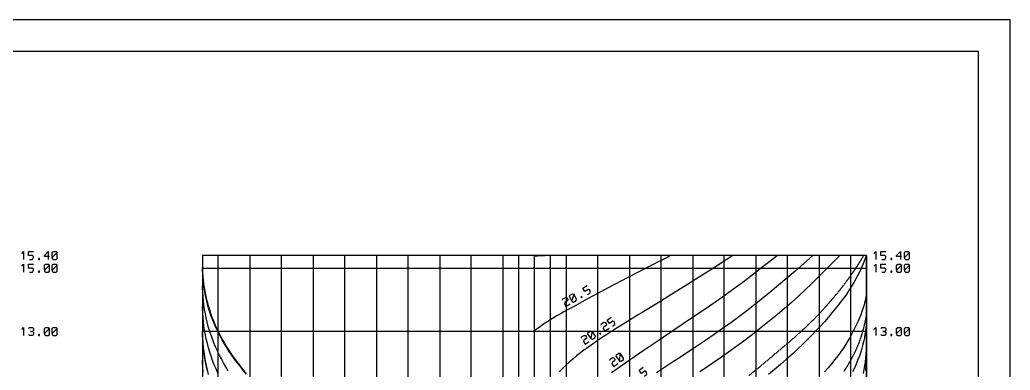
# Model space of a CAD drawing. Header units: millimetres. Extents: x 144707 to 335107, y -68023 to 180297.
# Drawn here: x 288591 to 319907, y 169224 to 180297 of the extents above; entities that cross this region are included whole.
import ezdxf

# ---------------------------------------------------------------- set-up
doc = ezdxf.new("R2010")
doc.units = ezdxf.units.MM
doc.linetypes.add('ACAD_ISO02W100', pattern=[15, 12, -3])
doc.layers.add('11', color=7, linetype='Continuous')

# ---------------------------------------------------------------- blocks, each defined once
blk = doc.blocks.new('A$C3242291E')
at = {"layer": '11', "color": 7, "linetype": 'Continuous'}
for points in [[(0, 0), (175200, 0), (175200, 65899), (0, 65899), (0, 0)], [(1000, 1000), (174200, 1000), (174200, 64899), (1000, 64899), (1000, 1000)], [(143943, 58514), (144005, 58574), (144005, 58574), (144005, 58449), (144005, 58324)], [(144193, 58324), (144285, 58324), (144285, 58324), (144318, 58387), (144318, 58387), (144318, 58419), (144318, 58419), (144285, 58449), (144285, 58449), (144160, 58449), (144160, 58449), (144160, 58574), (144160, 58574), (144318, 58574)], [(144818, 58419), (144660, 58419), (144660, 58419), (144660, 58449), (144660, 58449), (144785, 58574), (144785, 58574), (144785, 58449), (144785, 58324)], [(144910, 58387), (144910, 58544), (144910, 58544), (144943, 58574), (144943, 58574), (145035, 58574), (145035, 58574), (145068, 58544), (145068, 58544), (144910, 58387), (144910, 58387), (144910, 58354), (144910, 58354), (144943, 58324), (144943, 58324), (145035, 58324), (145035, 58324), (145068, 58357), (145068, 58357), (145068, 58544)], [(170893, 58514), (170955, 58574), (170955, 58574), (170955, 58449), (170955, 58324)], [(171143, 58324), (171235, 58324), (171235, 58324), (171268, 58387), (171268, 58387), (171268, 58419), (171268, 58419), (171235, 58449), (171235, 58449), (171110, 58449), (171110, 58449), (171110, 58574), (171110, 58574), (171268, 58574)], [(171768, 58419), (171610, 58419), (171610, 58419), (171610, 58449), (171610, 58449), (171735, 58574), (171735, 58574), (171735, 58449), (171735, 58324)], [(171860, 58387), (171860, 58544), (171860, 58544), (171893, 58574), (171893, 58574), (171985, 58574), (171985, 58574), (172018, 58544), (172018, 58544), (171860, 58387), (171860, 58387), (171860, 58354), (171860, 58354), (171893, 58324), (171893, 58324), (171985, 58324), (171985, 58324), (172018, 58357), (172018, 58357), (172018, 58544)], [(144473, 58324), (144505, 58324), (144505, 58324), (144505, 58357), (144505, 58357), (144473, 58357), (144473, 58357), (144473, 58324), (144473, 58324), (144505, 58324)], [(149660, 58449), (149660, 43049)], [(149660, 58449), (149660, 43049)], [(160160, 58449), (149660, 58449)], [(150160, 43049), (150160, 58449)], [(151160, 58449), (151160, 43049)], [(152160, 43049), (152160, 58449)], [(153160, 58449), (153160, 43049)], [(154160, 43049), (154160, 58449)], [(155160, 58449), (155160, 43049)], [(156160, 43049), (156160, 58449)], [(157160, 58449), (157160, 43049)], [(158160, 43049), (158160, 58449)], [(159160, 58449), (159160, 43049)], [(159660, 43049), (159660, 58449)], [(160160, 43046), (160160, 58451)], [(170660, 58449), (160160, 58449)], [(166430, 58449), (165782, 58034), (165176, 57649), (165049, 57569), (164555, 57259), (164069, 56958), (163560, 56647), (163419, 56560), (163155, 56399), (162912, 56249), (162685, 56107), (162466, 55966), (162250, 55824), (162029, 55673), (161798, 55511), (161734, 55465), (161609, 55371), (161488, 55275), (161372, 55178), (161258, 55080), (161149, 54980), (161043, 54877), (160941, 54773)], [(167840, 58449), (167561, 58230), (167299, 58026), (167046, 57831), (166795, 57641), (166536, 57450), (166264, 57253), (165969, 57044), (165697, 56854), (165431, 56672), (165158, 56488), (164864, 56291), (164534, 56071), (164066, 55758), (163624, 55458), (163186, 55158), (162731, 54842), (162590, 54742)], [(168960, 58449), (168671, 58194), (168398, 57956), (168135, 57730), (167875, 57510), (167611, 57292), (167335, 57070), (167210, 56970), (167125, 56904), (166871, 56706), (166617, 56514), (166362, 56325), (166104, 56139), (165839, 55953), (165566, 55766), (165346, 55618), (165042, 55417), (164770, 55240), (164517, 55075), (164270, 54912), (164016, 54742)], [(169813, 58449), (169576, 58209), (169352, 57984), (169136, 57771), (168925, 57566), (168715, 57367), (168502, 57169), (168281, 56970), (168049, 56766), (167842, 56589), (167634, 56415), (167424, 56244), (167211, 56075), (166997, 55910), (166780, 55747), (166560, 55587), (166289, 55394), (166041, 55221), (165812, 55063), (165596, 54915), (165388, 54774)], [(164460, 58449), (164373, 58401), (164271, 58349), (164139, 58285), (164025, 58229), (163949, 58190), (163412, 57911), (162870, 57626), (162752, 57564), (162629, 57500), (162209, 57277), (161835, 57076), (161468, 56875), (161067, 56656), (161024, 56632), (160869, 56543), (160724, 56455), (160585, 56367), (160447, 56276), (160307, 56180), (160161, 56078)], [(160532, 58449), (160481, 58444), (160374, 58436), (160267, 58431), (160161, 58430)], [(170651, 58449), (170603, 58319), (170553, 58192), (170500, 58069), (170444, 57947), (170384, 57828), (170322, 57710), (170255, 57594), (170185, 57477), (170110, 57361), (170031, 57244), (169948, 57126), (169860, 57007), (169767, 56886), (169668, 56762), (169565, 56636), (169455, 56506), (169326, 56356), (169194, 56209), (169059, 56065), (168922, 55922), (168781, 55781), (168636, 55640), (168487, 55499), (168333, 55358), (168131, 55177), (167938, 55009), (167748, 54848), (167557, 54689)], [(160660, 43049), (160660, 58449)], [(161160, 58449), (161160, 43049)], [(162160, 43049), (162160, 58449)], [(163160, 58449), (163160, 43049)], [(164160, 43049), (164160, 58449)], [(165160, 58449), (165160, 43049)], [(166160, 43049), (166160, 58449)], [(167160, 58449), (167160, 43049)], [(168160, 43049), (168160, 58449)], [(169160, 58449), (169160, 43049)], [(170160, 43049), (170160, 58449)], [(170660, 58449), (170660, 43049)], [(170660, 43049), (170660, 58449)], [(171423, 58324), (171455, 58324), (171455, 58324), (171455, 58357), (171455, 58357), (171423, 58357), (171423, 58357), (171423, 58324), (171423, 58324), (171455, 58324)], [(143943, 58114), (144005, 58174), (144005, 58174), (144005, 58049), (144005, 57924)], [(144193, 57924), (144285, 57924), (144285, 57924), (144318, 57987), (144318, 57987), (144318, 58019), (144318, 58019), (144285, 58049), (144285, 58049), (144160, 58049), (144160, 58049), (144160, 58174), (144160, 58174), (144318, 58174)], [(144473, 57924), (144505, 57924), (144505, 57924), (144505, 57957), (144505, 57957), (144473, 57957), (144473, 57957), (144473, 57924), (144473, 57924), (144505, 57924)], [(144660, 57987), (144660, 58144), (144660, 58144), (144693, 58174), (144693, 58174), (144785, 58174), (144785, 58174), (144818, 58144), (144818, 58144), (144660, 57987), (144660, 57987), (144660, 57954), (144660, 57954), (144693, 57924), (144693, 57924), (144785, 57924), (144785, 57924), (144818, 57957), (144818, 57957), (144818, 58144)], [(144910, 57987), (144910, 58144), (144910, 58144), (144943, 58174), (144943, 58174), (145035, 58174), (145035, 58174), (145068, 58144), (145068, 58144), (144910, 57987), (144910, 57987), (144910, 57954), (144910, 57954), (144943, 57924), (144943, 57924), (145035, 57924), (145035, 57924), (145068, 57957), (145068, 57957), (145068, 58144)], [(149660, 58049), (160160, 58049)], [(149661, 58061), (149661, 58022), (149666, 57906), (149673, 57789), (149684, 57673), (149697, 57557), (149714, 57441), (149733, 57326), (149755, 57211), (149781, 57097), (149809, 56983), (149840, 56869), (149877, 56747), (149916, 56626), (149959, 56506), (150005, 56387), (150054, 56268), (150106, 56149), (150162, 56031), (150222, 55913), (150285, 55796), (150352, 55678), (150423, 55561), (150498, 55443), (150577, 55325), (150661, 55207), (150749, 55089), (150842, 54969), (150940, 54849), (151043, 54727)], [(151055, 54702), (150940, 54838), (150859, 54937), (150766, 55057), (150676, 55177), (150590, 55297), (150507, 55418), (150429, 55540), (150354, 55662), (150283, 55784), (150216, 55907), (150153, 56031), (150094, 56156), (150038, 56281), (149986, 56407), (149938, 56534), (149894, 56661), (149854, 56790), (149817, 56919), (149784, 57049), (149755, 57180), (149730, 57312), (149709, 57444), (149692, 57578), (149678, 57713), (149668, 57848), (149662, 57985), (149661, 58059)], [(160160, 58049), (170660, 58049)], [(170893, 58114), (170955, 58174), (170955, 58174), (170955, 58049), (170955, 57924)], [(171143, 57924), (171235, 57924), (171235, 57924), (171268, 57987), (171268, 57987), (171268, 58019), (171268, 58019), (171235, 58049), (171235, 58049), (171110, 58049), (171110, 58049), (171110, 58174), (171110, 58174), (171268, 58174)], [(171423, 57924), (171455, 57924), (171455, 57924), (171455, 57957), (171455, 57957), (171423, 57957), (171423, 57957), (171423, 57924), (171423, 57924), (171455, 57924)], [(171610, 57987), (171610, 58144), (171610, 58144), (171643, 58174), (171643, 58174), (171735, 58174), (171735, 58174), (171768, 58144), (171768, 58144), (171610, 57987), (171610, 57987), (171610, 57954), (171610, 57954), (171643, 57924), (171643, 57924), (171735, 57924), (171735, 57924), (171768, 57957), (171768, 57957), (171768, 58144)], [(171860, 57987), (171860, 58144), (171860, 58144), (171893, 58174), (171893, 58174), (171985, 58174), (171985, 58174), (172018, 58144), (172018, 58144), (171860, 57987), (171860, 57987), (171860, 57954), (171860, 57954), (171893, 57924), (171893, 57924), (171985, 57924), (171985, 57924), (172018, 57957), (172018, 57957), (172018, 58144)], [(150473, 54806), (150398, 54931), (150326, 55056), (150258, 55182), (150193, 55308), (150133, 55435), (150075, 55563), (150022, 55691), (149972, 55820), (149926, 55950), (149884, 56080), (149845, 56211), (149810, 56343), (149778, 56476), (149751, 56609), (149727, 56744), (149706, 56879), (149690, 57015), (149677, 57152), (149667, 57290), (149662, 57429), (149661, 57493)], [(170659, 57422), (170658, 57383), (170653, 57294), (170644, 57208), (170631, 57122), (170615, 57035), (170594, 56949), (170570, 56860), (170542, 56770), (170510, 56677), (170473, 56580), (170433, 56479), (170388, 56374), (170330, 56244), (170269, 56117), (170205, 55992), (170138, 55870), (170068, 55749), (169994, 55630), (169916, 55513), (169835, 55396), (169749, 55279), (169660, 55164), (169550, 55028), (169442, 54899), (169333, 54776)], [(161836, 57218), (161917, 57263), (161917, 57263), (161916, 57333), (161916, 57333), (161900, 57362), (161900, 57362), (161857, 57373), (161857, 57373), (161748, 57313), (161748, 57313), (161688, 57422), (161688, 57422), (161826, 57498)], [(161044, 57036), (161058, 57078), (161058, 57078), (161139, 57123), (161139, 57123), (161182, 57112), (161182, 57112), (161212, 57057), (161212, 57057), (161199, 57013), (161199, 57013), (161118, 56969), (161118, 56969), (161104, 56927), (161104, 56927), (161149, 56843), (161149, 56843), (161288, 56919)], [(161339, 57018), (161263, 57156), (161263, 57156), (161277, 57198), (161277, 57198), (161359, 57242), (161359, 57242), (161401, 57232), (161401, 57232), (161339, 57018), (161339, 57018), (161354, 56989), (161354, 56989), (161397, 56979), (161397, 56979), (161478, 57023), (161478, 57023), (161491, 57067), (161491, 57067), (161401, 57232)], [(161643, 57113), (161671, 57129), (161671, 57129), (161656, 57157), (161656, 57157), (161627, 57142), (161627, 57142), (161643, 57113), (161643, 57113), (161671, 57129)], [(150148, 54732), (150089, 54865), (150033, 54997), (149981, 55130), (149934, 55264), (149890, 55397), (149850, 55531), (149814, 55666), (149781, 55802), (149753, 55938), (149728, 56075), (149707, 56213), (149690, 56352), (149677, 56491), (149668, 56632), (149662, 56775), (149661, 56842)], [(162622, 56220), (162699, 56271), (162699, 56271), (162692, 56341), (162692, 56341), (162674, 56368), (162674, 56368), (162630, 56375), (162630, 56375), (162526, 56306), (162526, 56306), (162457, 56410), (162457, 56410), (162588, 56497)], [(170659, 56519), (170656, 56429), (170651, 56341), (170641, 56215), (170627, 56091), (170609, 55968), (170588, 55845), (170562, 55724), (170533, 55603), (170499, 55483), (170462, 55364), (170421, 55246), (170377, 55129), (170328, 55012), (170274, 54893), (170218, 54777)], [(143943, 56114), (144005, 56174), (144005, 56174), (144005, 56049), (144005, 55924)], [(144160, 56144), (144193, 56174), (144193, 56174), (144285, 56174), (144285, 56174), (144318, 56144), (144318, 56144), (144318, 56082), (144318, 56082), (144285, 56049), (144285, 56049), (144223, 56049), (144223, 56049), (144285, 56049), (144285, 56049), (144318, 56019), (144318, 56019), (144318, 55957), (144318, 55957), (144285, 55924), (144285, 55924), (144193, 55924), (144193, 55924), (144160, 55957)], [(144660, 55987), (144660, 56144), (144660, 56144), (144693, 56174), (144693, 56174), (144785, 56174), (144785, 56174), (144818, 56144), (144818, 56144), (144660, 55987), (144660, 55987), (144660, 55954), (144660, 55954), (144693, 55924), (144693, 55924), (144785, 55924), (144785, 55924), (144818, 55957), (144818, 55957), (144818, 56144)], [(144910, 55987), (144910, 56144), (144910, 56144), (144943, 56174), (144943, 56174), (145035, 56174), (145035, 56174), (145068, 56144), (145068, 56144), (144910, 55987), (144910, 55987), (144910, 55954), (144910, 55954), (144943, 55924), (144943, 55924), (145035, 55924), (145035, 55924), (145068, 55957), (145068, 55957), (145068, 56144)], [(149855, 54691), (149818, 54832), (149785, 54973), (149756, 55116), (149730, 55259), (149709, 55403), (149691, 55548), (149678, 55694), (149668, 55841), (149662, 55989), (149661, 56062)], [(161935, 55840), (161848, 55971), (161848, 55971), (161859, 56014), (161859, 56014), (161936, 56065), (161936, 56065), (161979, 56058), (161979, 56058), (161935, 55840), (161935, 55840), (161953, 55813), (161953, 55813), (161997, 55806), (161997, 55806), (162074, 55857), (162074, 55857), (162083, 55902), (162083, 55902), (161979, 56058)], [(162265, 56247), (162275, 56290), (162275, 56290), (162352, 56341), (162352, 56341), (162396, 56334), (162396, 56334), (162431, 56282), (162431, 56282), (162422, 56237), (162422, 56237), (162344, 56186), (162344, 56186), (162334, 56143), (162334, 56143), (162386, 56064), (162386, 56064), (162518, 56151)], [(170893, 56114), (170955, 56174), (170955, 56174), (170955, 56049), (170955, 55924)], [(171110, 56144), (171143, 56174), (171143, 56174), (171235, 56174), (171235, 56174), (171268, 56144), (171268, 56144), (171268, 56082), (171268, 56082), (171235, 56049), (171235, 56049), (171173, 56049), (171173, 56049), (171235, 56049), (171235, 56049), (171268, 56019), (171268, 56019), (171268, 55957), (171268, 55957), (171235, 55924), (171235, 55924), (171143, 55924), (171143, 55924), (171110, 55957)], [(171610, 55987), (171610, 56144), (171610, 56144), (171643, 56174), (171643, 56174), (171735, 56174), (171735, 56174), (171768, 56144), (171768, 56144), (171610, 55987), (171610, 55987), (171610, 55954), (171610, 55954), (171643, 55924), (171643, 55924), (171735, 55924), (171735, 55924), (171768, 55957), (171768, 55957), (171768, 56144)], [(171860, 55987), (171860, 56144), (171860, 56144), (171893, 56174), (171893, 56174), (171985, 56174), (171985, 56174), (172018, 56144), (172018, 56144), (171860, 55987), (171860, 55987), (171860, 55954), (171860, 55954), (171893, 55924), (171893, 55924), (171985, 55924), (171985, 55924), (172018, 55957), (172018, 55957), (172018, 56144)], [(144473, 55924), (144505, 55924), (144505, 55924), (144505, 55957), (144505, 55957), (144473, 55957), (144473, 55957), (144473, 55924), (144473, 55924), (144505, 55924)], [(160160, 56049), (149660, 56049)], [(170660, 56049), (160160, 56049)], [(161640, 55833), (161650, 55876), (161650, 55876), (161727, 55927), (161727, 55927), (161771, 55920), (161771, 55920), (161805, 55868), (161805, 55868), (161796, 55823), (161796, 55823), (161719, 55772), (161719, 55772), (161709, 55729), (161709, 55729), (161761, 55650), (161761, 55650), (161892, 55737)], [(162230, 55960), (162257, 55978), (162257, 55978), (162239, 56005), (162239, 56005), (162212, 55987), (162212, 55987), (162230, 55960), (162230, 55960), (162257, 55978)], [(170659, 55784), (170659, 55758), (170655, 55616), (170649, 55479), (170639, 55346), (170627, 55217), (170612, 55090), (170594, 54966), (170572, 54843), (170546, 54722)], [(171423, 55924), (171455, 55924), (171455, 55924), (171455, 55957), (171455, 55957), (171423, 55957), (171423, 55957), (171423, 55924), (171423, 55924), (171455, 55924)], [(149677, 54765), (149667, 54917), (149662, 55069), (149661, 55140)], [(162536, 55127), (162546, 55170), (162546, 55170), (162622, 55223), (162622, 55223), (162665, 55217), (162665, 55217), (162701, 55165), (162701, 55165), (162693, 55120), (162693, 55120), (162617, 55067), (162617, 55067), (162608, 55024), (162608, 55024), (162662, 54946), (162662, 54946), (162791, 55036)], [(162831, 55140), (162741, 55270), (162741, 55270), (162751, 55313), (162751, 55313), (162827, 55366), (162827, 55366), (162871, 55359), (162871, 55359), (162831, 55140), (162831, 55140), (162850, 55114), (162850, 55114), (162894, 55107), (162894, 55107), (162970, 55160), (162970, 55160), (162978, 55206), (162978, 55206), (162871, 55359)], [(163639, 54642), (163713, 54697), (163713, 54697), (163702, 54766), (163702, 54766), (163683, 54792), (163683, 54792), (163639, 54797), (163639, 54797), (163538, 54723), (163538, 54723), (163464, 54824), (163464, 54824), (163591, 54917)], [(170659, 55027), (170656, 54878), (170649, 54723)]]:
    blk.add_lwpolyline(points, dxfattribs=at)
at = {"layer": '11', "color": 7, "linetype": 'ACAD_ISO02W100'}
for points in [[(170563, 58448), (170462, 58280), (170358, 58117), (170253, 57958), (170145, 57802), (170034, 57648), (169919, 57496), (169800, 57344), (169675, 57192), (169544, 57037), (169407, 56880), (169263, 56718), (169118, 56561), (169107, 56548), (168962, 56401), (168815, 56258), (168665, 56117), (168511, 55978), (168353, 55839), (168191, 55700), (168024, 55558), (167853, 55413), (167557, 55163), (167250, 54908), (166934, 54651)], [(170659, 56802), (170658, 56759), (170654, 56673), (170647, 56585), (170636, 56496), (170619, 56402), (170607, 56346), (170586, 56253), (170555, 56129), (170520, 56006), (170482, 55885), (170441, 55765), (170396, 55646), (170347, 55528), (170294, 55411), (170238, 55296), (170177, 55180), (170111, 55066), (170101, 55048), (170019, 54912), (169935, 54781)], [(149816, 54813), (149783, 54954), (149754, 55096), (149729, 55238), (149708, 55381), (149691, 55525), (149677, 55671), (149668, 55817), (149662, 55964), (149661, 56035)], [(170659, 55453), (170659, 55436), (170656, 55274), (170649, 55121), (170639, 54983), (170635, 54945), (170620, 54811)]]:
    blk.add_lwpolyline(points, dxfattribs=at)

msp = doc.modelspace()

# ---------------------------------------------------------------- block references
msp.add_blockref('A$C3242291E', (144707.3451, 114397.7284))

doc.saveas('drawing.dxf')
